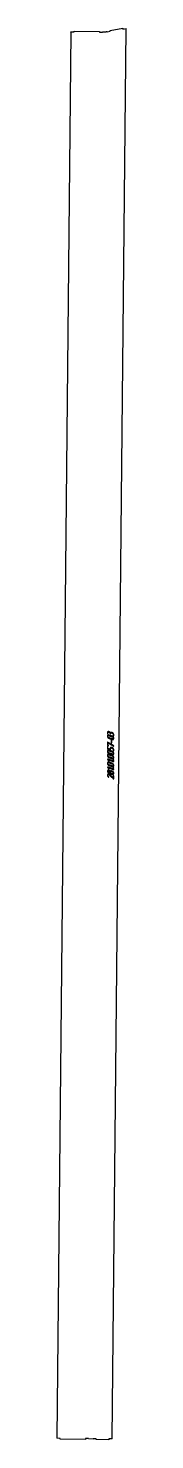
# Model space of a CAD drawing. Header units: millimetres. Extents: x 154 to 264, y 91 to 2311.
import ezdxf

# ---------------------------------------------------------------- set-up
doc = ezdxf.new("R2010")
doc.units = ezdxf.units.MM
doc.linetypes.add('K5LT_BASIC', pattern=[0])
doc.layers.add('Engraving', color=7, linetype='Continuous')

msp = doc.modelspace()

# ---------------------------------------------------------------- linework, layer by layer
at = {"color": 143, "linetype": 'K5LT_BASIC', "lineweight": 25, "true_color": 0x33acca}
for p, q in [((238.5, 2307.9), (258.5, 2311.3)), ((241.4, 92.7), (263.5, 2310.6)), ((258.5, 2311.3), (258.5, 2309.7)), ((258.5, 2309.7), (263.5, 2310.6)), ((176.4, 2305), (154.3, 93.6)), ((176.4, 2305), (176.4, 2305.5)), ((176.4, 2305.5), (181.4, 2305.4)), ((181.4, 2306.4), (221.4, 2306)), ((181.4, 2305.4), (181.4, 2306.4)), ((221.4, 2306), (221.4, 2305)), ((221.4, 2305), (226.4, 2305)), ((233.5, 2305.5), (238.5, 2306.4)), ((238.5, 2306.4), (238.5, 2307.9)), ((159.3, 93.5), (154.3, 93.6)), ((159.3, 92), (159.3, 93.5)), ((199.3, 91.6), (159.3, 92)), ((204.3, 93.1), (199.3, 93.1)), ((199.3, 93.1), (199.3, 91.6)), ((204.3, 93.1), (211.4, 93)), ((216.4, 93), (211.4, 93)), ((216.4, 91.5), (216.4, 93)), ((236.4, 91.3), (216.4, 91.5)), ((241.4, 92.7), (236.4, 92.8)), ((236.4, 92.8), (236.4, 91.3))]:
    msp.add_line(p, q, dxfattribs=at)
msp.add_open_spline([(233.5, 2305.5), (233.2, 2305.5), (232.6, 2305.4), (231.7, 2305.3), (230.8, 2305.2), (229.9, 2305.1), (229.1, 2305.1), (228.2, 2305), (227.3, 2305), (226.7, 2305), (226.4, 2305)], degree=3, dxfattribs=at)
at = {"layer": 'Engraving', "color": 143, "linetype": 'K5LT_BASIC', "lineweight": 25, "true_color": 0x33acca}
for points, knots in [([(238.6, 1203.3), (238.8, 1203.7), (239.3, 1203.8), (239.9, 1204), (240.5, 1203.8), (241.2, 1203.5), (241.9, 1203.3), (242.8, 1203), (243.4, 1202.2), (244, 1201.3), (244, 1200.4), (244, 1199.5), (244, 1198.7), (244, 1198.5), (243.9, 1198.4), (243.8, 1198.4), (243.7, 1198.4), (243.6, 1198.4), (243.4, 1198.6), (243.3, 1198.7), (243.3, 1198.9), (243.3, 1199.8), (243.3, 1200.7), (243.3, 1201.3), (242.9, 1201.8), (242.5, 1202.4), (241.9, 1202.6), (241.2, 1202.8), (240.5, 1203.1), (239.9, 1203.3), (239.5, 1203), (239, 1202.7), (239, 1202.1), (239, 1201.9), (239, 1201.8), (239, 1201.6), (238.9, 1201.5), (238.8, 1201.5), (238.7, 1201.5), (238.6, 1201.6), (238.5, 1201.7), (238.3, 1201.8), (238.3, 1202), (238.3, 1202.6), (237.9, 1203.2), (237.5, 1203.7), (236.9, 1203.9), (236.6, 1204), (236.2, 1204.2), (235.6, 1204.4), (235.2, 1204.1), (234.8, 1203.8), (234.8, 1203.2), (234.8, 1202.5), (234.8, 1201.8), (234.8, 1201.6), (234.7, 1201.6), (234.6, 1201.5), (234.4, 1201.6), (234.3, 1201.6), (234.2, 1201.7), (234.1, 1201.9), (234.1, 1202), (234.1, 1202.7), (234.1, 1203.5), (234.1, 1204.4), (234.7, 1204.8), (235.3, 1205.2), (236.2, 1204.9), (236.6, 1204.7), (236.9, 1204.6), (237, 1204.6), (237.1, 1204.5), (237.2, 1204.5), (237.3, 1204.5), (237.4, 1204.4), (237.4, 1204.4), (237.6, 1204.3), (237.8, 1204.1), (238.2, 1203.8), (238.6, 1203.3)], [0, 0, 0, 1.105144, 1.105144, 2.412716, 2.412716, 4.127289, 4.127289, 6.317725, 6.317725, 8.444428, 8.444428, 10.473835, 10.473835, 10.771721, 10.771721, 11.072067, 11.072067, 11.383969, 11.383969, 11.786648, 11.786648, 13.815299, 13.815299, 15.233378, 15.233378, 16.694041, 16.694041, 18.407672, 18.407672, 19.599582, 19.599582, 20.752416, 20.752416, 21.157966, 21.157966, 21.455979, 21.455979, 21.756325, 21.756325, 22.068262, 22.068262, 22.471154, 22.471154, 23.889361, 23.889361, 25.351099, 25.351099, 26.208759, 26.208759, 27.401767, 27.401767, 28.555011, 28.555011, 30.178678, 30.178678, 30.476609, 30.476609, 30.776948, 30.776948, 31.088855, 31.088855, 31.491662, 31.491662, 33.115329, 33.115329, 34.837976, 34.837976, 36.636534, 36.636534, 37.494477, 37.494477, 37.777625, 37.777625, 37.949211, 37.949211, 38.142551, 38.142551, 38.714041, 38.714041, 40, 40, 40]), ([(241.9, 1197.7), (242.8, 1197.4), (243.4, 1196.5), (244, 1195.7), (244, 1194.8), (244, 1194.4), (244, 1194.1), (244, 1193.3), (243.4, 1192.8), (242.8, 1192.4), (241.9, 1192.7), (239, 1193.6), (236.2, 1194.6), (235.4, 1194.9), (234.7, 1195.7), (234.1, 1196.6), (234.1, 1197.5), (234.1, 1197.8), (234.1, 1198.2), (234.1, 1199), (234.7, 1199.5), (235.3, 1199.9), (236.2, 1199.6), (239, 1198.6), (241.9, 1197.7)], [0, 0, 0, 0.846521, 0.846521, 1.674424, 1.674424, 1.989042, 1.989042, 2.637777, 2.637777, 3.338641, 3.338641, 5.996422, 5.996422, 6.83575, 6.83575, 7.667338, 7.667338, 7.981955, 7.981955, 8.645972, 8.645972, 9.342219, 9.342219, 12, 12, 12]), ([(241.9, 1196.9), (239, 1197.9), (236.2, 1198.9), (235.6, 1199.1), (235.2, 1198.8), (234.8, 1198.5), (234.8, 1197.9), (234.8, 1197.6), (234.8, 1197.2), (234.8, 1196.6), (235.2, 1196.1), (235.6, 1195.5), (236.2, 1195.3), (239, 1194.4), (241.9, 1193.4), (242.5, 1193.2), (242.9, 1193.5), (243.3, 1193.8), (243.3, 1194.3), (243.3, 1194.7), (243.3, 1195), (243.3, 1195.6), (242.9, 1196.2), (242.5, 1196.7), (241.9, 1196.9)], [0, 0, 0, 3.194824, 3.194824, 3.749556, 3.749556, 4.284872, 4.284872, 4.662943, 4.662943, 5.32312, 5.32312, 6.003067, 6.003067, 9.197891, 9.197891, 9.751896, 9.751896, 10.278148, 10.278148, 10.656218, 10.656218, 11.310094, 11.310094, 12, 12, 12]), ([(234.5, 1188.2), (239.1, 1185.6), (243.7, 1183), (243.8, 1182.9), (243.9, 1182.8), (244, 1182.7), (244, 1182.5), (244, 1182.4), (243.9, 1182.3), (243.8, 1182.2), (243.7, 1182.3), (243.6, 1182.3), (243.6, 1182.3), (239.2, 1184.8), (234.8, 1187.4), (234.8, 1185.6), (234.8, 1183.9), (235.1, 1183.8), (235.5, 1183.7), (235.7, 1183.6), (235.8, 1183.5), (235.8, 1183.3), (235.8, 1183.2), (235.8, 1183.1), (235.8, 1183), (235.7, 1182.9), (235.5, 1182.9), (235, 1183.1), (234.4, 1183.3), (234.1, 1183.4), (234.1, 1183.8), (234.1, 1185.9), (234.1, 1188), (234.1, 1188.2), (234.2, 1188.3), (234.2, 1188.3), (234.4, 1188.3), (234.5, 1188.3), (234.5, 1188.2)], [0, 0, 0, 5.953157, 5.953157, 6.113276, 6.113276, 6.251888, 6.251888, 6.390451, 6.390451, 6.541705, 6.541705, 6.59934, 6.59934, 12.273025, 12.273025, 14.212009, 14.212009, 14.627581, 14.627581, 14.815537, 14.815537, 14.984487, 14.984487, 15.117563, 15.117563, 15.276328, 15.276328, 15.902294, 15.902294, 16.260943, 16.260943, 18.649985, 18.649985, 18.79436, 18.79436, 18.934022, 18.934022, 19, 19, 19]), ([(241.9, 1179.5), (242.8, 1179.2), (243.4, 1178.3), (244, 1177.5), (244, 1176.6), (244, 1175.7), (244, 1174.8), (244, 1174.7), (243.9, 1174.6), (243.8, 1174.6), (243.7, 1174.6), (243.6, 1174.6), (243.4, 1174.8), (243.3, 1174.9), (243.3, 1175.1), (243.3, 1176), (243.3, 1176.9), (243.3, 1177.5), (242.9, 1178), (242.5, 1178.6), (241.9, 1178.8), (241.2, 1179), (240.5, 1179.2), (239.9, 1179.4), (239.5, 1179.2), (239.1, 1178.9), (239.1, 1178.3), (239.1, 1177.4), (239.1, 1176.5), (239.1, 1176.2), (238.7, 1176.3), (236.6, 1177), (234.4, 1177.7), (234.1, 1177.9), (234.1, 1178.2), (234.1, 1180), (234.1, 1181.8), (234.1, 1181.9), (234.2, 1182), (234.3, 1182.1), (234.4, 1182), (234.6, 1182), (234.7, 1181.8), (234.8, 1181.7), (234.8, 1181.5), (234.8, 1179.9), (234.8, 1178.3), (236.6, 1177.7), (238.3, 1177.1), (238.3, 1177.8), (238.3, 1178.6), (238.3, 1179.4), (239, 1179.8), (239.6, 1180.3), (240.5, 1180), (241.2, 1179.7), (241.9, 1179.5)], [0, 0, 0, 1.351228, 1.351228, 2.662779, 2.662779, 3.922788, 3.922788, 4.107001, 4.107001, 4.292735, 4.292735, 4.485615, 4.485615, 4.734631, 4.734631, 5.994173, 5.994173, 6.866386, 6.866386, 7.769938, 7.769938, 8.830137, 8.830137, 9.565925, 9.565925, 10.270982, 10.270982, 11.530524, 11.530524, 11.910709, 11.910709, 15.09852, 15.09852, 15.55144, 15.55144, 18.061409, 18.061409, 18.233297, 18.233297, 18.412253, 18.412253, 18.625478, 18.625478, 18.858232, 18.858232, 21.116357, 21.116357, 23.772239, 23.772239, 24.780872, 24.780872, 25.83696, 25.83696, 26.939275, 26.939275, 28, 28, 28]), ([(240.8, 1191.7), (240.8, 1189.6), (240.8, 1187.5), (240.8, 1187.3), (240.7, 1187.3), (240.6, 1187.2), (240.5, 1187.2), (240.4, 1187.3), (240.2, 1187.4), (240.1, 1187.5), (240.1, 1187.7), (240.1, 1189.9), (240.1, 1192), (240.1, 1192.1), (240.2, 1192.2), (240.3, 1192.3), (240.5, 1192.2), (240.6, 1192.2), (240.7, 1192), (240.8, 1191.9), (240.8, 1191.7)], [0, 0, 0, 3.94619, 3.94619, 4.18756, 4.18756, 4.430856, 4.430856, 4.683549, 4.683549, 5.009861, 5.009861, 8.956051, 8.956051, 9.181245, 9.181245, 9.415662, 9.415662, 9.694987, 9.694987, 10, 10, 10]), ([(241.9, 1173.8), (242.8, 1173.5), (243.4, 1172.7), (244, 1171.9), (244, 1171), (244, 1170.6), (244, 1170.3), (244, 1169.5), (243.4, 1169), (242.8, 1168.6), (241.9, 1168.9), (239, 1169.8), (236.2, 1170.8), (235.4, 1171.1), (234.7, 1171.9), (234.1, 1172.8), (234.1, 1173.6), (234.1, 1174), (234.1, 1174.4), (234.1, 1175.2), (234.7, 1175.7), (235.3, 1176.1), (236.2, 1175.8), (239, 1174.8), (241.9, 1173.8)], [0, 0, 0, 0.846521, 0.846521, 1.674424, 1.674424, 1.989042, 1.989042, 2.637777, 2.637777, 3.338641, 3.338641, 5.996422, 5.996422, 6.83575, 6.83575, 7.667338, 7.667338, 7.981955, 7.981955, 8.645972, 8.645972, 9.342219, 9.342219, 12, 12, 12]), ([(241.9, 1167.5), (242.8, 1167.2), (243.4, 1166.4), (244, 1165.5), (244, 1164.6), (244, 1164.3), (244, 1163.9), (244, 1163.1), (243.4, 1162.7), (242.8, 1162.2), (241.9, 1162.5), (239, 1163.5), (236.2, 1164.4), (235.4, 1164.7), (234.7, 1165.6), (234.1, 1166.4), (234.1, 1167.3), (234.1, 1167.7), (234.1, 1168), (234.1, 1168.9), (234.7, 1169.3), (235.3, 1169.7), (236.2, 1169.4), (239, 1168.5), (241.9, 1167.5)], [0, 0, 0, 0.846521, 0.846521, 1.674424, 1.674424, 1.989042, 1.989042, 2.637777, 2.637777, 3.338641, 3.338641, 5.996422, 5.996422, 6.83575, 6.83575, 7.667338, 7.667338, 7.981955, 7.981955, 8.645972, 8.645972, 9.342219, 9.342219, 12, 12, 12]), ([(243.7, 1158.7), (243.8, 1158.6), (243.9, 1158.5), (244, 1158.3), (244, 1158.2), (244, 1158.1), (243.9, 1158), (243.8, 1157.9), (243.7, 1158), (239.5, 1159.4), (235.3, 1160.8), (236, 1159.8), (236.8, 1158.8), (236.9, 1158.6), (236.9, 1158.5), (236.9, 1158.3), (236.8, 1158.3), (236.7, 1158.2), (236.6, 1158.2), (236.5, 1158.3), (236.3, 1158.4), (235.2, 1159.9), (234.2, 1161.3), (234.1, 1161.4), (234.1, 1161.6), (234.1, 1161.7), (234.2, 1161.8), (234.3, 1161.9), (234.4, 1161.8), (239, 1160.2), (243.7, 1158.7)], [0, 0, 0, 0.181151, 0.181151, 0.343934, 0.343934, 0.472146, 0.472146, 0.625059, 0.625059, 5.39951, 5.39951, 6.773407, 6.773407, 6.936544, 6.936544, 7.074093, 7.074093, 7.217588, 7.217588, 7.383484, 7.383484, 9.302301, 9.302301, 9.462957, 9.462957, 9.596849, 9.596849, 9.739807, 9.739807, 15, 15, 15]), ([(241.9, 1155.1), (242.8, 1154.8), (243.4, 1153.9), (244, 1153.1), (244, 1152.2), (244, 1151.8), (244, 1151.5), (244, 1150.7), (243.4, 1150.2), (242.8, 1149.8), (241.9, 1150.1), (239, 1151), (236.2, 1152), (235.4, 1152.3), (234.7, 1153.1), (234.1, 1154), (234.1, 1154.9), (234.1, 1155.2), (234.1, 1155.6), (234.1, 1156.4), (234.7, 1156.9), (235.3, 1157.3), (236.2, 1157), (239, 1156), (241.9, 1155.1)], [0, 0, 0, 0.846521, 0.846521, 1.674424, 1.674424, 1.989042, 1.989042, 2.637777, 2.637777, 3.338641, 3.338641, 5.996422, 5.996422, 6.83575, 6.83575, 7.667338, 7.667338, 7.981955, 7.981955, 8.645972, 8.645972, 9.342219, 9.342219, 12, 12, 12]), ([(241.9, 1173.1), (239, 1174.1), (236.2, 1175.1), (235.6, 1175.3), (235.2, 1175), (234.8, 1174.7), (234.8, 1174.1), (234.8, 1173.8), (234.8, 1173.4), (234.8, 1172.8), (235.2, 1172.3), (235.6, 1171.7), (236.2, 1171.5), (239, 1170.5), (241.9, 1169.6), (242.5, 1169.4), (242.9, 1169.7), (243.3, 1169.9), (243.3, 1170.5), (243.3, 1170.9), (243.3, 1171.2), (243.3, 1171.8), (242.9, 1172.4), (242.5, 1172.9), (241.9, 1173.1)], [0, 0, 0, 3.194824, 3.194824, 3.749556, 3.749556, 4.284872, 4.284872, 4.662943, 4.662943, 5.32312, 5.32312, 6.003067, 6.003067, 9.197891, 9.197891, 9.751896, 9.751896, 10.278148, 10.278148, 10.656218, 10.656218, 11.310094, 11.310094, 12, 12, 12]), ([(241.9, 1166.8), (239, 1167.7), (236.2, 1168.7), (235.6, 1168.9), (235.2, 1168.6), (234.8, 1168.4), (234.8, 1167.8), (234.8, 1167.4), (234.8, 1167.1), (234.8, 1166.5), (235.2, 1165.9), (235.6, 1165.4), (236.2, 1165.2), (239, 1164.2), (241.9, 1163.2), (242.5, 1163), (242.9, 1163.3), (243.3, 1163.6), (243.3, 1164.2), (243.3, 1164.5), (243.3, 1164.9), (243.3, 1165.4), (242.9, 1166), (242.5, 1166.6), (241.9, 1166.8)], [0, 0, 0, 3.194824, 3.194824, 3.749556, 3.749556, 4.284872, 4.284872, 4.662943, 4.662943, 5.32312, 5.32312, 6.003067, 6.003067, 9.197891, 9.197891, 9.751896, 9.751896, 10.278148, 10.278148, 10.656218, 10.656218, 11.310094, 11.310094, 12, 12, 12]), ([(241.9, 1154.3), (239, 1155.3), (236.2, 1156.3), (235.6, 1156.5), (235.2, 1156.2), (234.8, 1155.9), (234.8, 1155.3), (234.8, 1155), (234.8, 1154.6), (234.8, 1154), (235.2, 1153.5), (235.6, 1152.9), (236.2, 1152.7), (239, 1151.8), (241.9, 1150.8), (242.5, 1150.6), (242.9, 1150.9), (243.3, 1151.2), (243.3, 1151.7), (243.3, 1152.1), (243.3, 1152.4), (243.3, 1153), (242.9, 1153.6), (242.5, 1154.1), (241.9, 1154.3)], [0, 0, 0, 3.194824, 3.194824, 3.749556, 3.749556, 4.284872, 4.284872, 4.662943, 4.662943, 5.32312, 5.32312, 6.003067, 6.003067, 9.197891, 9.197891, 9.751896, 9.751896, 10.278148, 10.278148, 10.656218, 10.656218, 11.310094, 11.310094, 12, 12, 12]), ([(243, 1160.5), (243, 1160.7), (243.1, 1160.8), (243.3, 1160.9), (243.5, 1160.8), (243.7, 1160.8), (243.8, 1160.6), (244, 1160.4), (244, 1160.1), (244, 1159.9), (243.9, 1159.8), (243.7, 1159.7), (243.5, 1159.8), (243.4, 1159.8), (243.2, 1160), (243, 1160.2), (243, 1160.5)], [0, 0, 0, 0.855828, 0.855828, 1.74556, 1.74556, 2.805969, 2.805969, 3.96496, 3.96496, 4.876932, 4.876932, 5.801755, 5.801755, 6.76801, 6.76801, 8, 8, 8]), ([(243.7, 1146.2), (243.8, 1146.2), (243.9, 1146), (244, 1145.9), (244, 1145.8), (244, 1145.7), (243.9, 1145.5), (243.8, 1145.5), (243.7, 1145.5), (239.5, 1146.9), (235.3, 1148.4), (236, 1147.3), (236.8, 1146.3), (236.9, 1146.2), (236.9, 1146.1), (236.9, 1145.9), (236.8, 1145.8), (236.7, 1145.8), (236.6, 1145.8), (236.5, 1145.8), (236.3, 1146), (235.2, 1147.4), (234.2, 1148.9), (234.1, 1149), (234.1, 1149.1), (234.1, 1149.3), (234.2, 1149.3), (234.3, 1149.4), (234.4, 1149.4), (239, 1147.8), (243.7, 1146.2)], [0, 0, 0, 0.181151, 0.181151, 0.343934, 0.343934, 0.472146, 0.472146, 0.625059, 0.625059, 5.39951, 5.39951, 6.773407, 6.773407, 6.936544, 6.936544, 7.074093, 7.074093, 7.217588, 7.217588, 7.383484, 7.383484, 9.302301, 9.302301, 9.462957, 9.462957, 9.596849, 9.596849, 9.739807, 9.739807, 15, 15, 15]), ([(241.9, 1142.6), (242.8, 1142.3), (243.4, 1141.5), (244, 1140.6), (244, 1139.8), (244, 1139.4), (244, 1139), (244, 1138.2), (243.4, 1137.8), (242.8, 1137.3), (241.9, 1137.6), (241.2, 1137.9), (240.5, 1138.1), (239.9, 1138.3), (239.4, 1138.8), (238.9, 1139.2), (238.6, 1139.9), (238.3, 1139.6), (237.9, 1139.6), (237.4, 1139.5), (236.9, 1139.7), (236.6, 1139.8), (236.2, 1139.9), (235.4, 1140.2), (234.7, 1141.1), (234.4, 1141.5), (234.2, 1141.9), (234.2, 1142.1), (234.1, 1142.3), (234.1, 1142.4), (234.1, 1142.6), (234.1, 1142.7), (234.1, 1142.8), (234.1, 1143.7), (234.7, 1144.1), (235, 1144.3), (235.4, 1144.3), (235.6, 1144.3), (235.7, 1144.3), (235.9, 1144.3), (236, 1144.3), (236.1, 1144.2), (236.2, 1144.2), (236.6, 1144.1), (236.9, 1143.9), (237.4, 1143.8), (237.8, 1143.4), (238.2, 1143.1), (238.6, 1142.6), (238.8, 1143), (239.3, 1143.1), (239.9, 1143.3), (240.5, 1143.1), (241.2, 1142.9), (241.9, 1142.6)], [0, 0, 0, 1.873598, 1.873598, 3.69261, 3.69261, 4.386884, 4.386884, 5.818535, 5.818535, 7.364988, 7.364988, 8.831065, 8.831065, 10.043454, 10.043454, 11.431214, 11.431214, 12.22177, 12.22177, 13.14885, 13.14885, 13.899491, 13.899491, 15.762312, 15.762312, 16.708293, 16.708293, 17.125443, 17.125443, 17.362221, 17.362221, 17.577677, 17.577677, 19.055802, 19.055802, 19.771228, 19.771228, 20.139764, 20.139764, 20.365597, 20.365597, 20.592941, 20.592941, 21.340886, 21.340886, 22.373032, 22.373032, 23.469845, 23.469845, 24.415003, 24.415003, 25.533412, 25.533412, 27, 27, 27]), ([(244, 1135.2), (244, 1133), (244, 1130.9), (244, 1130.8), (243.9, 1130.7), (243.8, 1130.7), (243.6, 1130.7), (243.5, 1130.7), (243.5, 1130.8), (240.5, 1133.8), (237.6, 1136.7), (237.4, 1136.8), (237.3, 1137), (237.2, 1137.1), (237, 1137.2), (236.8, 1137.3), (236.5, 1137.4), (235.8, 1137.7), (235.3, 1137.2), (235.1, 1137.1), (234.9, 1136.8), (234.8, 1136.5), (234.8, 1136.1), (234.8, 1135.6), (235.1, 1135.1), (235.3, 1134.6), (236, 1134.1), (236.1, 1134), (236.2, 1133.9), (236.2, 1133.8), (236.2, 1133.7), (236.2, 1133.6), (236.1, 1133.5), (236, 1133.4), (235.9, 1133.5), (235.8, 1133.5), (235.8, 1133.5), (234.9, 1134.1), (234.5, 1134.9), (234.1, 1135.6), (234.1, 1136.3), (234.1, 1137.3), (234.8, 1137.9), (235.5, 1138.5), (236.5, 1138.2), (236.9, 1138), (237.2, 1137.8), (237.5, 1137.6), (238, 1137.2), (240.6, 1134.5), (243.3, 1131.8), (243.3, 1133.6), (243.3, 1135.4), (243.3, 1135.5), (243.4, 1135.6), (243.5, 1135.7), (243.7, 1135.6), (243.8, 1135.6), (243.9, 1135.5), (244, 1135.3), (244, 1135.2)], [0, 0, 0, 3.047826, 3.047826, 3.226196, 3.226196, 3.425035, 3.425035, 3.570989, 3.570989, 9.561221, 9.561221, 9.825724, 9.825724, 10.050668, 10.050668, 10.473601, 10.473601, 11.396415, 11.396415, 11.832946, 11.832946, 12.317549, 12.317549, 13.072233, 13.072233, 14.062635, 14.062635, 14.240973, 14.240973, 14.40613, 14.40613, 14.588981, 14.588981, 14.779051, 14.779051, 14.881829, 14.881829, 16.249197, 16.249197, 17.325971, 17.325971, 18.610175, 18.610175, 19.935785, 19.935785, 20.483021, 20.483021, 21.195978, 21.195978, 26.62229, 26.62229, 29.191003, 29.191003, 29.365522, 29.365522, 29.547183, 29.547183, 29.763638, 29.763638, 30, 30, 30]), ([(236.9, 1143.2), (236.6, 1143.4), (236.2, 1143.5), (235.6, 1143.7), (235.2, 1143.4), (234.8, 1143.1), (234.8, 1142.5), (234.8, 1142), (235.2, 1141.4), (235.6, 1140.8), (236.2, 1140.6), (236.6, 1140.5), (236.9, 1140.4), (237.5, 1140.2), (237.9, 1140.5), (238.3, 1140.7), (238.3, 1141.3), (238.3, 1141.9), (237.9, 1142.5), (237.5, 1143), (236.9, 1143.2)], [0, 0, 0, 0.718951, 0.718951, 1.697337, 1.697337, 2.634709, 2.634709, 3.797866, 3.797866, 5.000561, 5.000561, 5.719512, 5.719512, 6.697901, 6.697901, 7.635273, 7.635273, 8.789173, 8.789173, 10, 10, 10]), ([(241.9, 1141.9), (241.2, 1142.1), (240.5, 1142.4), (239.9, 1142.6), (239.5, 1142.3), (239, 1142.1), (239, 1141.4), (239, 1141.1), (239, 1140.7), (239, 1140.1), (239.5, 1139.6), (239.9, 1139), (240.5, 1138.8), (241.2, 1138.6), (241.9, 1138.4), (242.5, 1138.2), (242.9, 1138.4), (243.3, 1138.7), (243.3, 1139.3), (243.3, 1139.6), (243.3, 1140), (243.3, 1140.6), (242.9, 1141.1), (242.5, 1141.7), (241.9, 1141.9)], [0, 0, 0, 1.329406, 1.329406, 2.254108, 2.254108, 3.148824, 3.148824, 3.778355, 3.778355, 4.877538, 4.877538, 6.009386, 6.009386, 7.338792, 7.338792, 8.260968, 8.260968, 9.137189, 9.137189, 9.766721, 9.766721, 10.866842, 10.866842, 12, 12, 12]), ([(243, 1148), (243, 1148.2), (243.1, 1148.3), (243.3, 1148.5), (243.5, 1148.4), (243.7, 1148.3), (243.8, 1148.1), (244, 1147.9), (244, 1147.7), (244, 1147.4), (243.9, 1147.3), (243.7, 1147.3), (243.5, 1147.3), (243.4, 1147.4), (243.2, 1147.6), (243, 1147.8), (243, 1148)], [0, 0, 0, 0.855828, 0.855828, 1.74556, 1.74556, 2.805969, 2.805969, 3.96496, 3.96496, 4.876932, 4.876932, 5.801755, 5.801755, 6.76801, 6.76801, 8, 8, 8])]:
    msp.add_open_spline(points, degree=2, knots=knots, dxfattribs=at)

doc.saveas('drawing.dxf')
